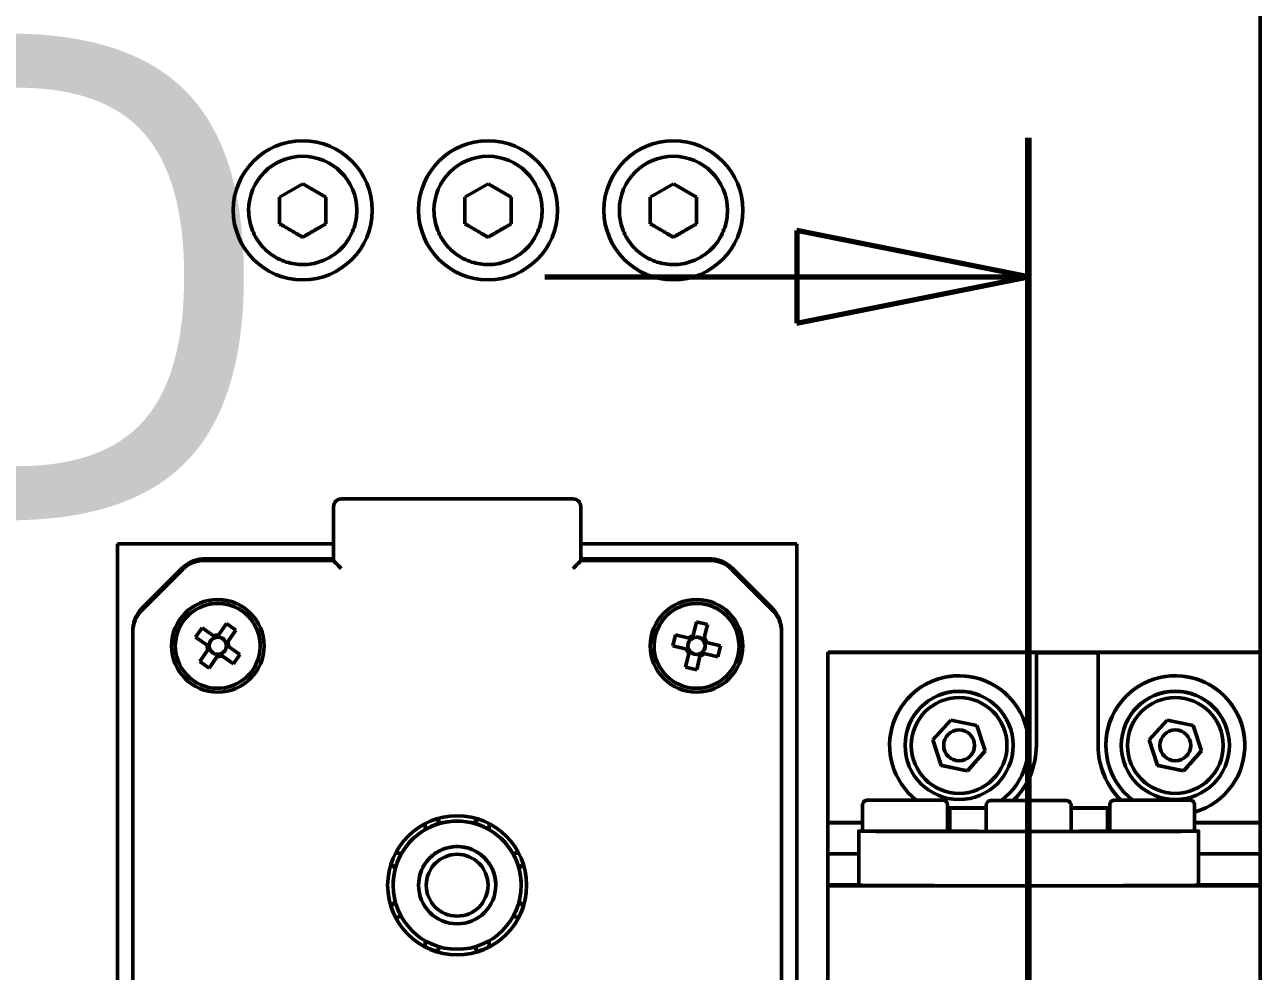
# Model space of a CAD drawing. Header units: millimetres. Extents: x -1901 to 2520, y -3919 to 1782.
# Drawn here: x 748.3 to 828.3, y 1368.4 to 1429.7 of the extents above; entities that cross this region are included whole.
import ezdxf

# ---------------------------------------------------------------- set-up
doc = ezdxf.new("R2010")
doc.units = ezdxf.units.MM
doc.header["$LTSCALE"] = 6
doc.linetypes.add('CHAIN', pattern=[0.3543, 0.2362, -0.0295, 0.0591, -0.0295])
doc.layers.add('Section Line (ISO)', color=7, linetype='CHAIN', lineweight=70)
doc.layers.add('Visible (ISO)', color=7, linetype='Continuous', lineweight=50)
doc.styles.add('Label Text (ISO)', font='tahoma.ttf')

# ---------------------------------------------------------------- blocks, each defined once
blk = doc.blocks.new('2dTransSection2')
at = {"layer": 'Section Line (ISO)', "linetype": 'CHAIN', "ltscale": 16.454609}
blk.add_line((135.542, 222.252), (135.542, 237.06), dxfattribs=at)
at = {"layer": 'Section Line (ISO)', "linetype": 'Continuous', "lineweight": 140}
blk.add_line((135.542, 222.252), (135.542, 237.06), dxfattribs=at)
at = {"layer": 'Section Line (ISO)', "linetype": 'Continuous'}
for p, q in [((135.542, 235.56), (133.042, 236.06)), ((133.042, 236.06), (133.042, 235.06)), ((130.322, 235.56), (133.042, 235.56)), ((133.042, 235.56), (135.542, 235.56)), ((133.042, 235.06), (135.542, 235.56)), ((135.542, 223.752), (133.042, 224.252)), ((133.042, 224.252), (133.042, 223.252)), ((130.322, 223.752), (133.042, 223.752)), ((133.042, 223.752), (135.542, 223.752)), ((133.042, 223.252), (135.542, 223.752))]:
    blk.add_line(p, q, dxfattribs=at)
at = {"layer": 'Section Line (ISO)', "linetype": 'Continuous', "flags": 128}
for points in [[(133.042, 235.06), (135.542, 235.56)], [(133.042, 223.252), (135.542, 223.752)]]:
    blk.add_lwpolyline(points, dxfattribs=at)
at = {"layer": 'Section Line (ISO)'}
for points in [[(133.042, 235.06), (135.542, 235.56), (133.042, 236.06), (133.042, 235.06)], [(133.042, 223.252), (135.542, 223.752), (133.042, 224.252), (133.042, 223.252)]]:
    blk.add_solid(points, dxfattribs=at)
at = {"layer": 'Section Line (ISO)', "char_height": 5.25, "attachment_point": 7, "style": 'Label Text (ISO)'}
for insert in [(122.67, 232.935), (122.67, 221.127)]:
    blk.add_mtext('D', dxfattribs=dict(at, insert=insert))

msp = doc.modelspace()

# ---------------------------------------------------------------- linework, layer by layer
at = {"layer": 'Visible (ISO)'}
for p, q in [((828.251, 1499.08), (828.251, 1389.081)), ((764.751, 1418.525), (766.251, 1419.391)), ((766.251, 1419.391), (767.751, 1418.525)), ((776.751, 1418.525), (778.251, 1419.391)), ((778.251, 1419.391), (779.751, 1418.525)), ((788.751, 1418.525), (790.251, 1419.391)), ((790.251, 1419.391), (791.751, 1418.525)), ((764.751, 1416.793), (764.751, 1418.525)), ((767.751, 1418.525), (767.751, 1416.793)), ((776.751, 1416.793), (776.751, 1418.525)), ((779.751, 1418.525), (779.751, 1416.793)), ((788.751, 1416.793), (788.751, 1418.525)), ((791.751, 1418.525), (791.751, 1416.793)), ((761.751, 1417.674), (761.751, 1417.671)), ((762.751, 1417.66), (762.751, 1417.671)), ((769.751, 1417.66), (769.751, 1417.671)), ((770.751, 1417.674), (770.751, 1417.671)), ((773.751, 1417.674), (773.751, 1417.671)), ((774.751, 1417.66), (774.751, 1417.671)), ((781.751, 1417.66), (781.751, 1417.671)), ((782.751, 1417.674), (782.751, 1417.671)), ((785.751, 1417.674), (785.751, 1417.671)), ((786.751, 1417.66), (786.751, 1417.671)), ((793.751, 1417.66), (793.751, 1417.671)), ((794.751, 1417.674), (794.751, 1417.671)), ((766.251, 1415.927), (764.751, 1416.793)), ((767.751, 1416.793), (766.251, 1415.927)), ((778.251, 1415.927), (776.751, 1416.793)), ((779.751, 1416.793), (778.251, 1415.927)), ((790.251, 1415.927), (788.751, 1416.793)), ((791.751, 1416.793), (790.251, 1415.927)), ((766.251, 1415.933), (766.251, 1415.927)), ((778.251, 1415.933), (778.251, 1415.927)), ((790.251, 1415.933), (790.251, 1415.927)), ((768.251, 1398.488), (768.251, 1398.496)), ((768.251, 1394.988), (768.251, 1398.488)), ((783.751, 1398.996), (768.751, 1398.996)), ((784.251, 1398.496), (784.251, 1398.488)), ((784.251, 1398.488), (784.251, 1394.988)), ((754.251, 1352.081), (754.251, 1396.081)), ((754.251, 1396.081), (768.251, 1396.081)), ((784.251, 1396.081), (798.251, 1396.081)), ((798.251, 1396.081), (798.251, 1352.081)), ((755.837, 1391.897), (758.465, 1394.525)), ((758.465, 1394.502), (755.837, 1391.874)), ((755.837, 1391.801), (758.465, 1394.429)), ((759.879, 1395.111), (768.251, 1395.111)), ((768.251, 1395.088), (759.879, 1395.088)), ((759.879, 1395.015), (768.251, 1395.015)), ((762.926, 1395.086), (768.251, 1395.086)), ((768.251, 1395.017), (762.926, 1395.017)), ((784.251, 1395.111), (792.623, 1395.111)), ((792.623, 1395.088), (784.251, 1395.088)), ((784.251, 1395.086), (789.576, 1395.086)), ((789.576, 1395.017), (784.251, 1395.017)), ((784.251, 1395.015), (792.623, 1395.015)), ((794.037, 1394.525), (796.665, 1391.897)), ((796.665, 1391.874), (794.037, 1394.502)), ((794.037, 1394.429), (796.665, 1391.801)), ((755.251, 1390.46), (755.251, 1390.483)), ((755.251, 1390.46), (755.251, 1390.387)), ((759.313, 1390.052), (759.741, 1390.656)), ((759.741, 1390.656), (760.484, 1390.129)), ((760.791, 1390.182), (761.317, 1390.924)), ((761.317, 1390.924), (761.92, 1390.496)), ((761.92, 1390.496), (761.341, 1389.684)), ((761.92, 1390.496), (761.394, 1389.754)), ((791.53, 1390.147), (791.743, 1391.031)), ((791.743, 1391.031), (792.462, 1390.858)), ((792.462, 1390.858), (792.227, 1389.89)), ((792.462, 1390.858), (792.249, 1389.973)), ((797.251, 1390.483), (797.251, 1390.46)), ((797.251, 1390.387), (797.251, 1390.46)), ((755.251, 1390.36), (755.251, 1390.387)), ((755.251, 1357.617), (755.251, 1390.36)), ((760.056, 1389.526), (759.313, 1390.052)), ((759.313, 1390.052), (760.131, 1389.479)), ((760.488, 1389.982), (760.558, 1390.08)), ((760.739, 1390.112), (760.837, 1390.042)), ((761.241, 1389.755), (761.341, 1389.684)), ((761.341, 1389.684), (761.293, 1389.617)), ((790.206, 1389.478), (790.379, 1390.198)), ((790.379, 1390.198), (791.264, 1389.984)), ((791.325, 1389.85), (791.353, 1389.966)), ((791.509, 1390.063), (791.627, 1390.034)), ((792.108, 1389.918), (792.227, 1389.89)), ((792.227, 1389.89), (792.208, 1389.809)), ((792.321, 1389.733), (792.293, 1389.616)), ((792.411, 1389.708), (793.296, 1389.494)), ((797.251, 1390.387), (797.251, 1390.36)), ((797.251, 1390.36), (797.251, 1357.617)), ((758.001, 1389.487), (758.001, 1389.486)), ((759.581, 1388.477), (760.108, 1389.219)), ((760.131, 1389.479), (760.202, 1389.578)), ((760.198, 1389.431), (760.131, 1389.479)), ((760.261, 1389.23), (760.162, 1389.299)), ((760.185, 1388.049), (760.765, 1388.872)), ((760.765, 1388.872), (760.665, 1388.943)), ((760.813, 1388.94), (760.765, 1388.872)), ((760.943, 1388.903), (760.875, 1388.951)), ((761.014, 1389.002), (760.943, 1388.903)), ((761.76, 1388.317), (760.943, 1388.903)), ((761.76, 1388.317), (761.018, 1388.843)), ((761.37, 1389.504), (761.3, 1389.406)), ((761.446, 1389.447), (762.189, 1388.92)), ((762.189, 1388.92), (761.76, 1388.317)), ((763.501, 1389.487), (763.501, 1389.486)), ((789.001, 1389.487), (789.001, 1389.486)), ((791.09, 1389.265), (790.206, 1389.478)), ((790.206, 1389.478), (791.18, 1389.249)), ((791.04, 1388.115), (791.253, 1388.999)), ((791.18, 1389.249), (791.209, 1389.368)), ((791.261, 1389.23), (791.18, 1389.249)), ((791.394, 1389.066), (791.275, 1389.095)), ((791.759, 1387.941), (791.994, 1388.922)), ((791.972, 1388.826), (791.759, 1387.941)), ((791.994, 1388.922), (791.875, 1388.95)), ((792.013, 1389.002), (791.994, 1388.922)), ((792.148, 1389.016), (792.068, 1389.035)), ((792.177, 1389.135), (792.148, 1389.016)), ((793.122, 1388.775), (792.148, 1389.016)), ((793.122, 1388.775), (792.238, 1388.988)), ((793.296, 1389.494), (793.122, 1388.775)), ((794.501, 1389.487), (794.501, 1389.486)), ((800.251, 1389.081), (800.251, 1389.05)), ((828.251, 1389.081), (800.251, 1389.081)), ((800.251, 1378.05), (800.251, 1389.05)), ((800.251, 1389.05), (813.751, 1389.05)), ((813.751, 1389.05), (813.751, 1389.035)), ((817.751, 1389.035), (813.751, 1389.035)), ((813.751, 1389.035), (813.751, 1383.035)), ((817.751, 1389.05), (828.251, 1389.05)), ((817.751, 1389.035), (817.751, 1389.05)), ((817.751, 1383.035), (817.751, 1389.035)), ((828.251, 1389.081), (828.251, 1389.05)), ((828.251, 1389.05), (828.251, 1378.05)), ((760.185, 1388.049), (759.581, 1388.477)), ((760.711, 1388.791), (760.185, 1388.049)), ((791.759, 1387.941), (791.04, 1388.115)), ((807.056, 1383.396), (808.213, 1384.685)), ((808.213, 1384.685), (809.908, 1384.328)), ((809.908, 1384.328), (810.446, 1382.682)), ((821.056, 1383.396), (822.213, 1384.685)), ((822.213, 1384.685), (823.908, 1384.328)), ((823.908, 1384.328), (824.446, 1382.682)), ((807.594, 1381.75), (807.056, 1383.396)), ((821.594, 1381.75), (821.056, 1383.396)), ((804.251, 1383.05), (804.251, 1383.048)), ((805.251, 1383.04), (805.251, 1383.048)), ((810.446, 1382.682), (809.289, 1381.393)), ((812.251, 1383.04), (812.251, 1383.048)), ((813.251, 1383.05), (813.251, 1383.048)), ((818.251, 1383.05), (818.251, 1383.048)), ((819.251, 1383.04), (819.251, 1383.048)), ((824.446, 1382.682), (823.289, 1381.393)), ((826.251, 1383.04), (826.251, 1383.048)), ((827.251, 1383.05), (827.251, 1383.048)), ((807.594, 1381.75), (807.594, 1381.755)), ((809.289, 1381.393), (807.594, 1381.75)), ((821.594, 1381.75), (821.594, 1381.755)), ((823.289, 1381.393), (821.594, 1381.75)), ((809.289, 1381.398), (809.289, 1381.393)), ((823.289, 1381.398), (823.289, 1381.393)), ((804.125, 1379.495), (804.912, 1379.498)), ((804.465, 1379.492), (804.125, 1379.495)), ((805.59, 1379.491), (804.465, 1379.492)), ((804.912, 1379.498), (806.037, 1379.497)), ((804.912, 1379.492), (804.912, 1379.498)), ((806.376, 1379.494), (805.59, 1379.491)), ((806.037, 1379.497), (806.376, 1379.494)), ((806.037, 1379.493), (806.037, 1379.497)), ((812.125, 1379.47), (812.912, 1379.473)), ((812.465, 1379.467), (812.125, 1379.47)), ((813.59, 1379.466), (812.465, 1379.467)), ((812.912, 1379.473), (814.037, 1379.472)), ((812.912, 1379.467), (812.912, 1379.473)), ((814.376, 1379.469), (813.59, 1379.466)), ((814.037, 1379.472), (814.376, 1379.469)), ((814.037, 1379.468), (814.037, 1379.472)), ((820.125, 1379.495), (820.912, 1379.498)), ((820.465, 1379.492), (820.125, 1379.495)), ((821.59, 1379.491), (820.465, 1379.492)), ((820.912, 1379.498), (822.037, 1379.497)), ((820.912, 1379.492), (820.912, 1379.498)), ((822.376, 1379.494), (821.59, 1379.491)), ((822.037, 1379.497), (822.376, 1379.494)), ((822.037, 1379.493), (822.037, 1379.497)), ((802.501, 1379.194), (802.501, 1377.494)), ((808.001, 1379.194), (808.001, 1377.494)), ((808.151, 1377.494), (808.151, 1378.994)), ((810.501, 1379.17), (810.501, 1377.47)), ((816.001, 1379.17), (816.001, 1377.47)), ((818.351, 1377.494), (818.351, 1378.994)), ((818.501, 1379.194), (818.501, 1377.494)), ((824.001, 1379.194), (824.001, 1377.494)), ((800.251, 1378.035), (800.251, 1378.05)), ((802.501, 1378.05), (800.251, 1378.05)), ((800.251, 1378.035), (800.251, 1376.035)), ((802.501, 1378.035), (800.251, 1378.035)), ((808.151, 1378.05), (808.001, 1378.05)), ((808.151, 1378.035), (808.001, 1378.035)), ((824.001, 1378.05), (828.251, 1378.05)), ((828.251, 1378.035), (824.001, 1378.035)), ((828.251, 1378.05), (828.251, 1378.035)), ((828.251, 1376.035), (828.251, 1378.035)), ((802.251, 1373.994), (802.251, 1377.494)), ((824.251, 1373.994), (824.251, 1377.494)), ((800.251, 1376.035), (800.251, 1374.028)), ((802.251, 1376.035), (800.251, 1376.035)), ((828.251, 1376.035), (824.251, 1376.035)), ((828.251, 1374.028), (828.251, 1376.035)), ((772.101, 1373.996), (772.101, 1374)), ((773.751, 1373.997), (773.751, 1373.994)), ((778.751, 1373.997), (778.751, 1373.994)), ((780.401, 1373.996), (780.401, 1374)), ((800.251, 1374.028), (802.251, 1374.028)), ((800.251, 1374.028), (800.251, 1373.957)), ((828.251, 1373.957), (800.251, 1373.957)), ((800.251, 1373.957), (800.251, 1363.957)), ((824.251, 1374.028), (828.251, 1374.028)), ((828.251, 1374.028), (828.251, 1373.957)), ((828.251, 1363.957), (828.251, 1373.957))]:
    msp.add_line(p, q, dxfattribs=at)
for centre in [(808.751, 1383.045), (822.751, 1383.045)]:
    msp.add_circle(centre, 1, dxfattribs=at)
for centre, radius, start, end in [((759.879, 1393.015), 2, 90.00014, 135.00014), ((792.623, 1393.088), 2, 44.99986, 89.99986), ((757.251, 1390.46), 2, 135.00014, 180.00014), ((795.251, 1390.387), 2, 359.99986, 44.99986), ((791.751, 1389.492), 0.556, 140.00412, 192.88035), ((791.751, 1389.492), 0.556, 50.00385, 102.88012), ((791.751, 1389.492), 0.556, 320.00412, 12.88035), ((791.751, 1389.492), 0.556, 230.00385, 282.88012), ((772.539, 1377.716), 1.65, 355.93052, 9.05277), ((776.251, 1379.254), 1.65, 215.9899, 229.08444), ((776.251, 1379.254), 1.65, 310.91559, 324.01013), ((779.963, 1377.716), 1.65, 170.94723, 184.06948), ((772.539, 1377.716), 1.65, 260.68505, 274.01225), ((779.963, 1377.716), 1.65, 265.98775, 279.31495), ((771.001, 1374.004), 1.65, 41.02421, 54.41752), ((781.501, 1374.004), 1.65, 125.58248, 138.97579), ((771.001, 1374.004), 1.65, 305.27804, 318.85118), ((781.501, 1374.004), 1.65, 221.14882, 234.72196), ((772.539, 1370.291), 1.65, 86.22518, 99.78699), ((779.963, 1370.291), 1.65, 80.21301, 93.77482), ((772.539, 1370.291), 1.65, 350.04582, 3.65547), ((776.251, 1368.754), 1.65, 131.37618, 144.98116), ((776.251, 1368.754), 1.65, 35.01887, 48.62386), ((779.963, 1370.291), 1.65, 176.34453, 189.95418)]:
    msp.add_arc(centre, radius, start, end, dxfattribs=at)
for centre, major_axis, ratio, start_param, end_param in [((766.251, 1417.674), (-4.5, 0), 0.999995, 3.141593, 6.283185), ((778.251, 1417.674), (-4.5, 0), 0.999995, 3.141593, 6.283185), ((790.251, 1417.674), (-4.5, 0), 0.999995, 3.141593, 6.283185), ((766.251, 1417.671), (-3.5, 0), 0.999995, 3.141593, 6.283185), ((778.251, 1417.671), (-3.5, 0), 0.999995, 3.141593, 6.283185), ((790.251, 1417.671), (-3.5, 0), 0.999995, 3.141593, 6.283185), ((768.751, 1398.496), (-0.5, 0), 0.999995, 4.712389, 6.283185), ((783.751, 1398.496), (0.5, 0), 0.999995, 0, 1.570796), ((759.879, 1393.088), (-2, 0), 0.999995, 4.712389, 5.497787), ((762.926, 1391.086), (4, 0), 0.999995, 1.570796, 1.759697), ((762.926, 1391.017), (-4, 0), 0.999995, 4.712389, 4.7402), ((768.751, 1394.488), (-0.5, 0.5), 0.001547, 0.001547, 1.572343), ((783.751, 1394.488), (0.5, 0.5), 0.001547, 4.710842, 6.281638), ((789.576, 1391.086), (4, 0), 0.999995, 1.381896, 1.570796), ((789.576, 1391.017), (-4, 0), 0.999995, 4.684577, 4.712389), ((792.623, 1393.015), (2, 0), 0.999995, 0.785398, 1.570796), ((760.751, 1389.487), (2.75, 0), 0.999995, 0, 3.141593), ((791.751, 1389.487), (2.75, 0), 0.999995, 0, 3.141593), ((757.251, 1390.387), (-2, 0), 0.999995, 5.497787, 6.283185), ((795.251, 1390.46), (2, 0), 0.999995, 0, 0.785398), ((760.694, 1389.535), (-0.476, 0.135), 0.991897, 5.417303, 6.47408), ((760.751, 1389.492), (-0.49, -0.263), 0.999997, 4.712389, 5.635254), ((760.751, 1389.486), (-0.695, 0.04), 0.999995, 4.712389, 5.163183), ((760.751, 1389.492), (-0.542, -0.124), 0.999996, 4.712389, 4.979077), ((760.751, 1389.492), (-0.553, -0.062), 0.999995, 4.712389, 4.826945), ((760.751, 1389.492), (-0.549, 0.086), 0.999995, 4.712389, 4.979077), ((760.791, 1389.552), (0.398, 0.292), 0.99396, 6.074189, 7.130966), ((760.751, 1389.492), (0.49, 0.263), 0.999997, 0, 0.922865), ((760.751, 1389.492), (0.542, 0.124), 0.999996, 0, 0.266688), ((760.751, 1389.492), (0.553, 0.062), 0.999995, 0, 0.114556), ((760.751, 1389.486), (0.695, -0.04), 0.999995, 0, 0.450794), ((791.683, 1389.511), (-0.494, -0.037), 0.989625, 5.44579, 6.502567), ((791.751, 1389.486), (-0.66, -0.221), 0.999996, 4.712389, 5.163183), ((791.751, 1389.492), (-0.457, -0.317), 0.999998, 4.712389, 4.979077), ((791.751, 1389.492), (-0.49, -0.262), 0.999997, 4.712389, 4.826945), ((791.751, 1389.492), (-0.542, -0.124), 0.999996, 4.712389, 4.979077), ((791.767, 1389.563), (0.2, 0.451), 0.995861, 5.935394, 6.992171), ((791.751, 1389.492), (0.457, 0.317), 0.999998, 0, 0.266688), ((791.819, 1389.479), (0.44, -0.231), 0.987182, 5.997585, 7.054362), ((791.751, 1389.492), (0.49, 0.262), 0.999997, 0, 0.114556), ((791.751, 1389.492), (0.542, 0.124), 0.999996, 0, 0.266688), ((791.751, 1389.486), (0.66, 0.221), 0.999996, 0, 0.450794), ((760.751, 1389.486), (-0.695, 0.04), 0.999995, 0, 0.450794), ((760.751, 1389.492), (-0.549, 0.086), 0.999995, 0, 0.266688), ((760.751, 1389.492), (-0.553, -0.062), 0.999995, 0, 0.114556), ((760.751, 1389.492), (-0.542, -0.124), 0.999996, 0, 0.266688), ((760.711, 1389.438), (-0.238, -0.438), 0.984713, 5.63797, 6.694747), ((760.751, 1389.492), (-0.49, -0.263), 0.999997, 0, 0.922865), ((760.751, 1389.492), (0.549, -0.086), 0.999995, 4.712389, 4.979077), ((760.751, 1389.486), (0.695, -0.04), 0.999995, 4.712389, 5.163183), ((760.751, 1389.492), (0.553, 0.062), 0.999995, 4.712389, 4.826945), ((760.751, 1389.492), (0.542, 0.124), 0.999996, 4.712389, 4.979077), ((760.808, 1389.455), (0.348, -0.356), 0.985665, 5.933031, 6.989808), ((760.751, 1389.492), (0.49, 0.263), 0.999997, 4.712389, 5.635254), ((760.751, 1389.492), (0.549, -0.086), 0.999995, 0, 0.266688), ((791.751, 1389.486), (-0.66, -0.221), 0.999996, 0, 0.450794), ((791.751, 1389.492), (-0.542, -0.124), 0.999996, 0, 0.266688), ((791.751, 1389.492), (-0.49, -0.262), 0.999997, 0, 0.114556), ((791.751, 1389.492), (-0.457, -0.317), 0.999998, 0, 0.266688), ((791.735, 1389.427), (-0.095, -0.49), 0.984118, 5.709647, 6.766424), ((791.751, 1389.492), (0.542, 0.124), 0.999996, 4.712389, 4.979077), ((791.751, 1389.486), (0.66, 0.221), 0.999996, 4.712389, 5.163183), ((791.751, 1389.492), (0.49, 0.262), 0.999997, 4.712389, 4.826945), ((791.751, 1389.492), (0.457, 0.317), 0.999998, 4.712389, 4.979077), ((808.751, 1383.048), (-4.5, 0), 0.999995, 2.224341, 7.19073), ((808.751, 1383.05), (-4.5, 0), 0.999995, 3.141593, 6.283185), ((822.751, 1383.048), (-4.5, 0), 0.999995, 1.852276, 7.191002), ((822.751, 1383.05), (-4.5, 0), 0.999995, 3.141593, 6.283185), ((808.751, 1383.048), (-3.5, 0), 0.999995, 3.141593, 6.283185), ((822.751, 1383.048), (-3.5, 0), 0.999995, 3.141593, 6.283185), ((808.751, 1383.049), (1, -0.002), 0.999995, 3.145544, 6.283185), ((808.751, 1383.05), (5, 0), 0.999995, 5.486984, 6.283185), ((808.751, 1383.035), (5, 0), 0.999995, 5.491404, 6.283185), ((822.751, 1383.05), (-5, 0), 0.999995, 6.283185, 7.07308), ((822.751, 1383.035), (-5, 0), 0.999995, 6.283185, 7.068714), ((822.751, 1383.049), (1, -0.002), 0.999995, 3.145544, 6.283185), ((808.751, 1383.048), (-4.5, 0), 0.999995, 1.403348, 1.437065), ((813.251, 1378.994), (-5.1, 0), 0.003094, 5.281895, 7.284476), ((813.251, 1378.994), (-4, 0), 0.003094, 5.47043, 7.095941), ((813.251, 1378.994), (5.1, 0), 0.003094, 5.281895, 7.284476), ((813.251, 1378.994), (5, 0), 0.003094, 5.607807, 6.958563), ((776.251, 1374), (4.15, 0), 0.999995, 1.632107, 2.294883), ((776.251, 1374.011), (4.15, 0), 0.999995, 1.836726, 2.0918), ((776.251, 1374.007), (4.15, 0), 0.999995, 1.835851, 2.091876), ((776.251, 1374), (4.15, 0), 0.999995, 0.846709, 1.509485), ((776.251, 1374.007), (4.15, 0), 0.999995, 1.049716, 1.305741), ((776.251, 1374.011), (4.15, 0), 0.999995, 1.049792, 1.304866), ((813.251, 1377.494), (-11, 0), 0.003094, 6.069579, 9.638385), ((805.251, 1377.494), (2.75, 0), 0.003094, 3.141593, 6.283185), ((813.251, 1377.494), (-11, 0), 0.003094, 5.194484, 5.209938), ((813.251, 1377.494), (-5.1, 0), 0.003094, 0, 1.001291), ((813.251, 1377.47), (2.75, 0), 0.003094, 3.141593, 6.283185), ((813.251, 1377.494), (5.1, 0), 0.003094, 5.281895, 6.283185), ((813.251, 1377.494), (-11, 0), 0.003094, 4.21484, 4.230294), ((821.251, 1377.494), (2.75, 0), 0.003094, 3.141593, 6.283185), ((776.251, 1374), (-4.15, 0), 0.999995, 5.559098, 6.221874), ((776.251, 1374.011), (-4.15, 0), 0.999995, 5.764269, 6.020413), ((776.251, 1374.007), (-4.15, 0), 0.999995, 5.763105, 6.019643), ((776.251, 1374), (4.15, 0), 0.999995, 0.061311, 0.724087), ((776.251, 1374.007), (4.15, 0), 0.999995, 0.263541, 0.52008), ((776.251, 1374.011), (4.15, 0), 0.999995, 0.262772, 0.518916), ((776.251, 1373.993), (-4.5, -0.003), 0.999995, 0, 3.140218), ((813.251, 1373.994), (-11, 0), 0.003094, 0, 3.141593), ((776.251, 1374.019), (-4.5, 0), 0.999995, 0.30648, 0.48543), ((776.251, 1374.019), (4.5, 0), 0.999995, 5.797754, 5.976705), ((776.251, 1374.019), (-4.5, 0), 0.999995, 1.089522, 1.269371), ((776.251, 1374.019), (-4.5, 0), 0.999995, 1.872221, 2.05207)]:
    msp.add_ellipse(centre, major_axis=major_axis, ratio=ratio, start_param=start_param, end_param=end_param, dxfattribs=at)
for centre, major_axis, ratio in [((766.251, 1417.671), (4.5, 0), 0.999995), ((778.251, 1417.671), (4.5, 0), 0.999995), ((790.251, 1417.671), (4.5, 0), 0.999995), ((760.751, 1389.486), (2.243, -1.591), 0.999998), ((760.751, 1389.487), (3, 0), 0.999995), ((791.751, 1389.487), (3, 0), 0.999995), ((791.751, 1389.486), (2.75, 0), 0.999995), ((808.751, 1383.04), (-3.5, 0), 0.999995), ((822.751, 1383.04), (-3.5, 0), 0.999995), ((808.751, 1383.039), (3.1, 0), 0.999995), ((822.751, 1383.039), (3.1, 0), 0.999995), ((776.251, 1373.987), (4.5, 0), 0.999995), ((776.251, 1373.996), (4.15, 0), 0.999995), ((776.251, 1373.994), (-2.5, 0), 0.999995), ((776.251, 1373.993), (2, 0), 0.999995)]:
    msp.add_ellipse(centre, major_axis=major_axis, ratio=ratio, dxfattribs=at)
for points, knots in [([(769.751, 1417.66), (769.751, 1417.287), (769.691, 1416.914), (769.456, 1416.205), (769.281, 1415.87), (768.835, 1415.271), (768.564, 1415.007), (767.952, 1414.579), (767.612, 1414.414), (766.897, 1414.2), (766.522, 1414.151), (765.776, 1414.173), (765.404, 1414.244), (764.703, 1414.499), (764.372, 1414.684), (763.787, 1415.147), (763.531, 1415.426), (763.121, 1416.049), (762.967, 1416.394), (762.791, 1417.05), (762.751, 1417.355), (762.751, 1417.66)], [3.141618, 3.141618, 3.141618, 3.141618, 3.461617, 3.461617, 3.781617, 3.781617, 4.101617, 4.101617, 4.421617, 4.421617, 4.741617, 4.741617, 5.061618, 5.061618, 5.381618, 5.381618, 5.701618, 5.701618, 6.021618, 6.021618, 6.28321, 6.28321, 6.28321, 6.28321]), ([(781.751, 1417.66), (781.751, 1417.287), (781.691, 1416.914), (781.456, 1416.205), (781.281, 1415.87), (780.835, 1415.271), (780.564, 1415.007), (779.952, 1414.579), (779.612, 1414.414), (778.897, 1414.2), (778.522, 1414.151), (777.776, 1414.173), (777.404, 1414.244), (776.703, 1414.499), (776.372, 1414.684), (775.787, 1415.147), (775.531, 1415.426), (775.121, 1416.049), (774.967, 1416.394), (774.791, 1417.05), (774.751, 1417.355), (774.751, 1417.66)], [3.141618, 3.141618, 3.141618, 3.141618, 3.461617, 3.461617, 3.781617, 3.781617, 4.101617, 4.101617, 4.421617, 4.421617, 4.741617, 4.741617, 5.061618, 5.061618, 5.381618, 5.381618, 5.701618, 5.701618, 6.021618, 6.021618, 6.28321, 6.28321, 6.28321, 6.28321]), ([(793.751, 1417.66), (793.751, 1417.287), (793.691, 1416.914), (793.456, 1416.205), (793.281, 1415.87), (792.835, 1415.271), (792.564, 1415.007), (791.952, 1414.579), (791.612, 1414.414), (790.897, 1414.2), (790.522, 1414.151), (789.776, 1414.173), (789.404, 1414.244), (788.703, 1414.499), (788.372, 1414.684), (787.787, 1415.147), (787.531, 1415.426), (787.121, 1416.049), (786.967, 1416.394), (786.791, 1417.05), (786.751, 1417.355), (786.751, 1417.66)], [3.141618, 3.141618, 3.141618, 3.141618, 3.461617, 3.461617, 3.781617, 3.781617, 4.101617, 4.101617, 4.421617, 4.421617, 4.741617, 4.741617, 5.061618, 5.061618, 5.381618, 5.381618, 5.701618, 5.701618, 6.021618, 6.021618, 6.28321, 6.28321, 6.28321, 6.28321]), ([(758.465, 1394.525), (758.539, 1394.599), (758.619, 1394.667), (758.789, 1394.791), (758.878, 1394.845), (759.065, 1394.941), (759.162, 1394.981), (759.361, 1395.045), (759.463, 1395.07), (759.67, 1395.103), (759.775, 1395.111), (759.879, 1395.111)], [3.9269908, 3.9269908, 3.9269908, 3.9269908, 4.0840704, 4.0840704, 4.2411501, 4.2411501, 4.3982297, 4.3982297, 4.5553093, 4.5553093, 4.712389, 4.712389, 4.712389, 4.712389]), ([(792.623, 1395.111), (792.727, 1395.111), (792.832, 1395.103), (793.039, 1395.07), (793.141, 1395.045), (793.34, 1394.981), (793.437, 1394.941), (793.624, 1394.845), (793.713, 1394.791), (793.883, 1394.667), (793.963, 1394.599), (794.037, 1394.525)], [4.712389, 4.712389, 4.712389, 4.712389, 4.8694686, 4.8694686, 5.0265482, 5.0265482, 5.1836279, 5.1836279, 5.3407075, 5.3407075, 5.4977871, 5.4977871, 5.4977871, 5.4977871]), ([(755.251, 1390.483), (755.251, 1390.587), (755.259, 1390.692), (755.292, 1390.899), (755.316, 1391.001), (755.381, 1391.2), (755.421, 1391.297), (755.516, 1391.484), (755.571, 1391.573), (755.694, 1391.743), (755.763, 1391.823), (755.837, 1391.897)], [3.1415927, 3.1415927, 3.1415927, 3.1415927, 3.2986723, 3.2986723, 3.4557519, 3.4557519, 3.6128316, 3.6128316, 3.7699112, 3.7699112, 3.9269908, 3.9269908, 3.9269908, 3.9269908]), ([(796.665, 1391.897), (796.739, 1391.823), (796.807, 1391.743), (796.931, 1391.573), (796.985, 1391.484), (797.081, 1391.297), (797.121, 1391.2), (797.185, 1391.001), (797.21, 1390.899), (797.243, 1390.692), (797.251, 1390.587), (797.251, 1390.483)], [5.4977871, 5.4977871, 5.4977871, 5.4977871, 5.6548667, 5.6548667, 5.8119463, 5.8119463, 5.9690259, 5.9690259, 6.1261054, 6.1261054, 6.283185, 6.283185, 6.283185, 6.283185]), ([(802.501, 1379.194), (802.501, 1379.227), (802.506, 1379.26), (802.527, 1379.321), (802.542, 1379.35), (802.581, 1379.4), (802.604, 1379.423), (802.643, 1379.45), (802.657, 1379.458), (802.684, 1379.471), (802.698, 1379.477), (802.722, 1379.484), (802.733, 1379.487), (802.747, 1379.49), (802.751, 1379.49), (802.761, 1379.492), (802.765, 1379.492), (802.772, 1379.493), (802.775, 1379.494), (802.782, 1379.494), (802.785, 1379.494), (802.795, 1379.495), (802.8, 1379.495), (802.822, 1379.496), (802.844, 1379.496), (802.916, 1379.497), (802.973, 1379.497), (803.162, 1379.498), (803.322, 1379.499), (803.696, 1379.5), (803.913, 1379.501), (804.379, 1379.502), (804.633, 1379.502), (805.149, 1379.502), (805.416, 1379.502), (805.929, 1379.502), (806.181, 1379.502), (806.64, 1379.501), (806.852, 1379.5), (807.211, 1379.499), (807.361, 1379.498), (807.583, 1379.497), (807.655, 1379.496), (807.7, 1379.495), (807.706, 1379.495), (807.719, 1379.494), (807.723, 1379.494), (807.731, 1379.493), (807.734, 1379.493), (807.741, 1379.492), (807.744, 1379.491), (807.754, 1379.49), (807.761, 1379.489), (807.775, 1379.485), (807.782, 1379.483), (807.802, 1379.477), (807.814, 1379.473), (807.845, 1379.458), (807.864, 1379.447), (807.906, 1379.416), (807.927, 1379.394), (807.963, 1379.343), (807.978, 1379.314), (807.996, 1379.255), (808.001, 1379.225), (808.001, 1379.194)], [0, 0, 0, 0, 0.0097376, 0.0097376, 0.0192968, 0.0192968, 0.0288595, 0.0288595, 0.03356, 0.03356, 0.0380875, 0.0380875, 0.0414792, 0.0414792, 0.0432005, 0.0432005, 0.0455383, 0.0455383, 0.0481151, 0.0481151, 0.0526767, 0.0526767, 0.0647227, 0.0647227, 0.1008945, 0.1008945, 0.1497636, 0.1497636, 0.2304885, 0.2304885, 0.3088275, 0.3088275, 0.3870058, 0.3870058, 0.4651401, 0.4651401, 0.5432655, 0.5432655, 0.6214021, 0.6214021, 0.6995885, 0.6995885, 0.7779774, 0.7779774, 0.7943839, 0.7943839, 0.7990766, 0.7990766, 0.8011016, 0.8011016, 0.8027885, 0.8027885, 0.8051976, 0.8051976, 0.8076544, 0.8076544, 0.8115274, 0.8115274, 0.818146, 0.818146, 0.8271599, 0.8271599, 0.8366924, 0.8366924, 0.845753, 0.845753, 0.845753, 0.845753]), ([(810.501, 1379.17), (810.501, 1379.202), (810.506, 1379.235), (810.527, 1379.296), (810.542, 1379.325), (810.581, 1379.376), (810.604, 1379.398), (810.643, 1379.425), (810.657, 1379.433), (810.684, 1379.446), (810.698, 1379.452), (810.722, 1379.459), (810.733, 1379.462), (810.747, 1379.465), (810.751, 1379.466), (810.761, 1379.467), (810.765, 1379.468), (810.772, 1379.468), (810.775, 1379.469), (810.782, 1379.469), (810.785, 1379.47), (810.795, 1379.47), (810.8, 1379.47), (810.822, 1379.471), (810.844, 1379.471), (810.916, 1379.472), (810.973, 1379.473), (811.162, 1379.474), (811.322, 1379.474), (811.696, 1379.476), (811.913, 1379.476), (812.379, 1379.477), (812.633, 1379.477), (813.149, 1379.477), (813.416, 1379.477), (813.929, 1379.477), (814.181, 1379.477), (814.64, 1379.476), (814.852, 1379.475), (815.211, 1379.474), (815.361, 1379.474), (815.583, 1379.472), (815.655, 1379.471), (815.7, 1379.47), (815.706, 1379.47), (815.719, 1379.469), (815.723, 1379.469), (815.731, 1379.468), (815.734, 1379.468), (815.741, 1379.467), (815.744, 1379.467), (815.754, 1379.465), (815.761, 1379.464), (815.775, 1379.461), (815.782, 1379.459), (815.802, 1379.453), (815.814, 1379.448), (815.845, 1379.434), (815.864, 1379.422), (815.906, 1379.391), (815.927, 1379.369), (815.963, 1379.319), (815.978, 1379.29), (815.996, 1379.23), (816.001, 1379.2), (816.001, 1379.17)], [0, 0, 0, 0, 0.0097376, 0.0097376, 0.0192968, 0.0192968, 0.0288595, 0.0288595, 0.03356, 0.03356, 0.0380875, 0.0380875, 0.0414792, 0.0414792, 0.0432005, 0.0432005, 0.0455383, 0.0455383, 0.0481151, 0.0481151, 0.0526767, 0.0526767, 0.0647227, 0.0647227, 0.1008945, 0.1008945, 0.1497636, 0.1497636, 0.2304885, 0.2304885, 0.3088275, 0.3088275, 0.3870058, 0.3870058, 0.4651401, 0.4651401, 0.5432655, 0.5432655, 0.6214021, 0.6214021, 0.6995885, 0.6995885, 0.7779774, 0.7779774, 0.7943839, 0.7943839, 0.7990766, 0.7990766, 0.8011016, 0.8011016, 0.8027885, 0.8027885, 0.8051976, 0.8051976, 0.8076544, 0.8076544, 0.8115274, 0.8115274, 0.818146, 0.818146, 0.8271599, 0.8271599, 0.8366924, 0.8366924, 0.845753, 0.845753, 0.845753, 0.845753]), ([(818.501, 1379.194), (818.501, 1379.227), (818.506, 1379.26), (818.527, 1379.321), (818.542, 1379.35), (818.581, 1379.4), (818.604, 1379.423), (818.643, 1379.45), (818.657, 1379.458), (818.684, 1379.471), (818.698, 1379.477), (818.722, 1379.484), (818.733, 1379.487), (818.747, 1379.49), (818.751, 1379.49), (818.761, 1379.492), (818.765, 1379.492), (818.772, 1379.493), (818.775, 1379.494), (818.782, 1379.494), (818.785, 1379.494), (818.795, 1379.495), (818.8, 1379.495), (818.822, 1379.496), (818.844, 1379.496), (818.916, 1379.497), (818.973, 1379.497), (819.162, 1379.498), (819.322, 1379.499), (819.696, 1379.5), (819.913, 1379.501), (820.379, 1379.502), (820.633, 1379.502), (821.149, 1379.502), (821.416, 1379.502), (821.929, 1379.502), (822.181, 1379.502), (822.64, 1379.501), (822.852, 1379.5), (823.211, 1379.499), (823.361, 1379.498), (823.583, 1379.497), (823.655, 1379.496), (823.7, 1379.495), (823.706, 1379.495), (823.719, 1379.494), (823.723, 1379.494), (823.731, 1379.493), (823.734, 1379.493), (823.741, 1379.492), (823.744, 1379.491), (823.754, 1379.49), (823.761, 1379.489), (823.775, 1379.485), (823.782, 1379.483), (823.802, 1379.477), (823.814, 1379.473), (823.845, 1379.458), (823.864, 1379.447), (823.906, 1379.416), (823.927, 1379.394), (823.963, 1379.343), (823.978, 1379.314), (823.996, 1379.255), (824.001, 1379.225), (824.001, 1379.194)], [0, 0, 0, 0, 0.0097376, 0.0097376, 0.0192968, 0.0192968, 0.0288595, 0.0288595, 0.03356, 0.03356, 0.0380875, 0.0380875, 0.0414792, 0.0414792, 0.0432005, 0.0432005, 0.0455383, 0.0455383, 0.0481151, 0.0481151, 0.0526767, 0.0526767, 0.0647227, 0.0647227, 0.1008945, 0.1008945, 0.1497636, 0.1497636, 0.2304885, 0.2304885, 0.3088275, 0.3088275, 0.3870058, 0.3870058, 0.4651401, 0.4651401, 0.5432655, 0.5432655, 0.6214021, 0.6214021, 0.6995885, 0.6995885, 0.7779774, 0.7779774, 0.7943839, 0.7943839, 0.7990766, 0.7990766, 0.8011016, 0.8011016, 0.8027885, 0.8027885, 0.8051976, 0.8051976, 0.8076544, 0.8076544, 0.8115274, 0.8115274, 0.818146, 0.818146, 0.8271599, 0.8271599, 0.8366924, 0.8366924, 0.845753, 0.845753, 0.845753, 0.845753]), ([(816.001, 1379.006), (816.01, 1379.006), (816.02, 1379.006), (816.437, 1379.006), (816.816, 1379.005), (817.153, 1379.004)], [-0.1385559, -0.1385559, -0.1385559, -0.1385559, -0.1354833, -0.1354833, 0, 0, 0, 0]), ([(817.153, 1378.985), (816.816, 1378.984), (816.438, 1378.983), (816.02, 1378.982), (816.011, 1378.982), (816.001, 1378.982)], [-0.5310491, -0.5310491, -0.5310491, -0.5310491, -0.3949756, -0.3949756, -0.3917473, -0.3917473, -0.3917473, -0.3917473]), ([(775.997, 1378.142), (776.082, 1378.147), (776.169, 1378.15), (776.333, 1378.15), (776.42, 1378.147), (776.505, 1378.142)], [0.15240931, 0.15240931, 0.15240931, 0.15240931, 0.17689464, 0.17689464, 0.20137996, 0.20137996, 0.20137996, 0.20137996]), ([(773.502, 1377.109), (773.438, 1377.052), (773.374, 1376.992), (773.259, 1376.877), (773.199, 1376.813), (773.142, 1376.749)], [-0.20137996, -0.20137996, -0.20137996, -0.20137996, -0.17689464, -0.17689464, -0.15240931, -0.15240931, -0.15240931, -0.15240931]), ([(779.36, 1376.749), (779.303, 1376.813), (779.243, 1376.877), (779.128, 1376.992), (779.064, 1377.052), (779, 1377.109)], [-0.20137996, -0.20137996, -0.20137996, -0.20137996, -0.17689464, -0.17689464, -0.15240931, -0.15240931, -0.15240931, -0.15240931]), ([(773.751, 1373.997), (773.751, 1374.264), (773.794, 1374.53), (773.962, 1375.036), (774.086, 1375.276), (774.405, 1375.704), (774.599, 1375.892), (775.036, 1376.198), (775.279, 1376.316), (775.79, 1376.468), (776.057, 1376.504), (776.59, 1376.488), (776.856, 1376.437), (777.357, 1376.255), (777.593, 1376.123), (778.011, 1375.792), (778.193, 1375.593), (778.486, 1375.148), (778.597, 1374.901), (778.722, 1374.433), (778.751, 1374.215), (778.751, 1373.997)], [3.141592, 3.141592, 3.141592, 3.141592, 3.461593, 3.461593, 3.781593, 3.781593, 4.101593, 4.101593, 4.421593, 4.421593, 4.741593, 4.741593, 5.061592, 5.061592, 5.381592, 5.381592, 5.701592, 5.701592, 6.021592, 6.021592, 6.283185, 6.283185, 6.283185, 6.283185]), ([(772.109, 1374.254), (772.104, 1374.169), (772.101, 1374.082), (772.101, 1374), (772.101, 1374), (772.101, 1374)], [-0.20137996, -0.20137996, -0.20137996, -0.20137996, -0.17689464, -0.17689464, -0.17689451, -0.17689451, -0.17689451, -0.17689451])]:
    msp.add_open_spline(points, degree=3, knots=knots, dxfattribs=at)
for points, weights in [([(764.751, 1416.799), (765.501, 1416.367), (766.251, 1415.933)], [1, 1.15470053838, 1]), ([(766.251, 1415.933), (767.001, 1416.367), (767.751, 1416.799)], [1, 1.15470053838, 1]), ([(776.751, 1416.799), (777.501, 1416.367), (778.251, 1415.933)], [1, 1.15470053838, 1]), ([(778.251, 1415.933), (779.001, 1416.367), (779.751, 1416.799)], [1, 1.15470053838, 1]), ([(788.751, 1416.799), (789.501, 1416.367), (790.251, 1415.933)], [1, 1.15470053838, 1]), ([(790.251, 1415.933), (791.001, 1416.367), (791.751, 1416.799)], [1, 1.15470053838, 1]), ([(760.626, 1390.034), (760.563, 1390.077), (760.484, 1390.129)], [1.01895266133, 1.02613455908, 1.01316227986]), ([(760.791, 1390.182), (760.734, 1390.106), (760.689, 1390.045)], [1.01316227984, 1.02613455901, 1.01895266122]), ([(761.293, 1389.617), (761.338, 1389.678), (761.394, 1389.754)], [1.01895266133, 1.02613455908, 1.01316227986]), ([(791.434, 1389.949), (791.359, 1389.965), (791.264, 1389.984)], [1.01895265587, 1.02613455296, 1.01316227723]), ([(791.53, 1390.147), (791.507, 1390.056), (791.489, 1389.983)], [1.01316227727, 1.02613455298, 1.01895265589]), ([(792.208, 1389.809), (792.226, 1389.882), (792.249, 1389.973)], [1.01895265587, 1.02613455296, 1.01316227723]), ([(792.411, 1389.708), (792.317, 1389.734), (792.241, 1389.755)], [1.01316227727, 1.02613455298, 1.0189526559]), ([(760.056, 1389.526), (760.135, 1389.473), (760.198, 1389.431)], [1.01316227985, 1.02613455902, 1.01895266122]), ([(760.209, 1389.368), (760.164, 1389.302), (760.108, 1389.219)], [1.01895266133, 1.02613455908, 1.01316227986]), ([(760.711, 1388.791), (760.768, 1388.874), (760.813, 1388.94)], [1.01316227984, 1.02613455901, 1.01895266122]), ([(760.875, 1388.951), (760.939, 1388.903), (761.018, 1388.843)], [1.01895266133, 1.02613455908, 1.01316227986]), ([(761.446, 1389.447), (761.367, 1389.507), (761.304, 1389.554)], [1.01316227985, 1.02613455902, 1.01895266122]), ([(791.09, 1389.265), (791.185, 1389.246), (791.261, 1389.23)], [1.01316227727, 1.02613455298, 1.0189526559]), ([(791.294, 1389.176), (791.276, 1389.098), (791.253, 1388.999)], [1.01895265587, 1.02613455296, 1.01316227723]), ([(791.972, 1388.826), (791.995, 1388.924), (792.013, 1389.002)], [1.01316227727, 1.02613455298, 1.01895265589]), ([(792.068, 1389.035), (792.143, 1389.015), (792.238, 1388.988)], [1.01895265587, 1.02613455296, 1.01316227723]), ([(807.057, 1383.398), (807.326, 1382.578), (807.594, 1381.755)], [1.000590374, 1.15440478597, 1]), ([(821.057, 1383.398), (821.326, 1382.578), (821.594, 1381.755)], [1.000590374, 1.15440478597, 1]), ([(809.289, 1381.398), (809.867, 1382.042), (810.445, 1382.685)], [1, 1.15456314491, 1.0002745429]), ([(823.289, 1381.398), (823.867, 1382.042), (824.445, 1382.685)], [1, 1.15456314491, 1.0002745429]), ([(807.594, 1381.755), (808.441, 1381.577), (809.289, 1381.398)], [1, 1.15470053838, 1]), ([(821.594, 1381.755), (822.441, 1381.577), (823.289, 1381.398)], [1, 1.15470053838, 1])]:
    msp.add_rational_spline(points, weights, degree=2, dxfattribs=at)
msp.add_rational_spline([(817.153, 1379.004), (817.227, 1378.996), (817.296, 1378.989), (817.312, 1378.987), (817.327, 1378.985)], [0.993136343231, 0.996286401433, 1, 0.999146763444, 0.998323276001], degree=2, knots=[0.099156942, 0.099156942, 0.099156942, 0.1, 0.1, 0.100193701, 0.100193701, 0.100193701], dxfattribs=at)
msp.add_open_spline([(780.401, 1374), (780.401, 1374.082), (780.398, 1374.169), (780.393, 1374.254)], degree=3, dxfattribs=at)

# ---------------------------------------------------------------- block references
at = {"layer": 'Section Line (ISO)', "xscale": 6, "yscale": 6, "zscale": 6}
msp.add_blockref('2dTransSection2', (0, 0), dxfattribs=at)

doc.saveas('drawing.dxf')
